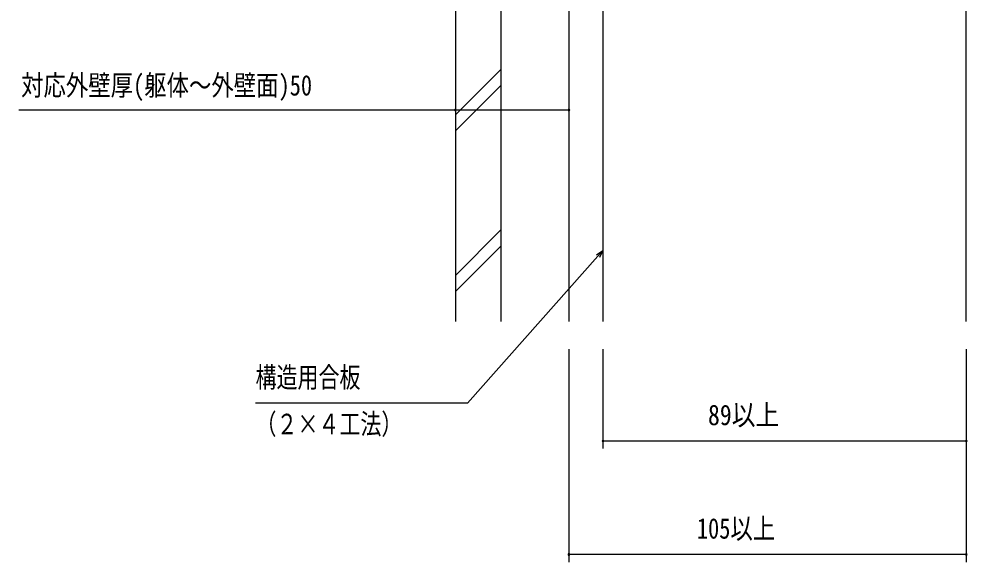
# Model space of a CAD drawing. Units: millimetres, scale not verified. Extents: x -693 to 693, y -1120 to 1122.
# Drawn here: x 117.8 to 368.3, y -626.4 to -482.9 of the extents above; entities that cross this region are included whole.
import ezdxf
from ezdxf.enums import TextEntityAlignment as Align

# ---------------------------------------------------------------- set-up
doc = ezdxf.new("R2010")
doc.units = ezdxf.units.MM
doc.header["$LTSCALE"] = 4
doc.layers.add('0-3_YKK_D', color=6, linetype='Continuous')
doc.layers.add('0-5_YSS_K', color=3, linetype='Continuous')
doc.styles.add('ＭＳ ゴシック', font='')
doc.styles.get('ＭＳ ゴシック').set_extended_font_data('MS Gothic')

msp = doc.modelspace()

# ---------------------------------------------------------------- linework, layer by layer
at = {"layer": '0-3_YKK_D'}
for p, q in [((233.1, -506.933), (117.783, -506.933)), ((263.1, -506.933), (233.1, -506.933)), ((270.773, -545.54), (236.296, -584.428)), ((270.372, -545.185), (272.1, -544.044)), ((272.1, -544.044), (270.773, -545.54)), ((272.1, -544.044), (271.174, -545.896)), ((263.1, -570.132), (263.1, -626.428)), ((272.1, -570.132), (272.1, -596.428)), ((368.1, -570.132), (368.1, -626.428)), ((368.1, -570.132), (368.1, -596.428)), ((236.296, -584.428), (180.296, -584.428)), ((272.1, -594.428), (368.1, -594.428)), ((368.1, -624.428), (263.1, -624.428))]:
    msp.add_line(p, q, dxfattribs=at)
for centre, start, end in [((233.1, -506.933), 0, 180), ((233.1, -506.933), 180, 0), ((263.1, -506.933), 0, 180), ((263.1, -506.933), 180, 0), ((272.1, -594.428), 0, 180), ((272.1, -594.428), 180, 0), ((368.1, -594.428), 0, 180), ((368.1, -594.428), 180, 0), ((263.1, -624.428), 0, 180), ((263.1, -624.428), 180, 0), ((368.1, -624.428), 0, 180), ((368.1, -624.428), 180, 0)]:
    msp.add_arc(centre, 0.212, start, end, dxfattribs=at)
at = {"layer": '0-5_YSS_K'}
for p, q in [((233.1, -194.738), (233.1, -562.824)), ((245.1, -194.738), (245.1, -547.585)), ((263.1, -194.738), (263.1, -562.824)), ((272.1, -194.738), (272.1, -562.824)), ((368.1, -562.824), (368.1, -194.738)), ((245.1, -436.933), (245.1, -562.824)), ((263.1, -436.933), (263.1, -562.824)), ((233.1, -508.215), (245.1, -496.215)), ((233.1, -512.458), (245.1, -500.458)), ((233.1, -550.642), (245.1, -538.642)), ((233.1, -554.884), (245.1, -542.884))]:
    msp.add_line(p, q, dxfattribs=at)

# ---------------------------------------------------------------- texts
at = {"layer": '0-3_YKK_D', "style": 'ＭＳ ゴシック'}
for s, width, p in [('対応外壁厚(躯体～外壁面)50', 0.8, (118.35, -504.726)), ('構造用合板', 0.75, (180.296, -581.928)), ('89以上', 0.85, (299.859, -591.866)), ('（２×４工法）', 0.75, (180.296, -594.281)), ('105以上', 0.8, (296.926, -621.866))]:
    msp.add_text(s, height=5.422, dxfattribs=dict(at, width=width)).set_placement(p, align=Align.BOTTOM_LEFT)

doc.saveas('drawing.dxf')
